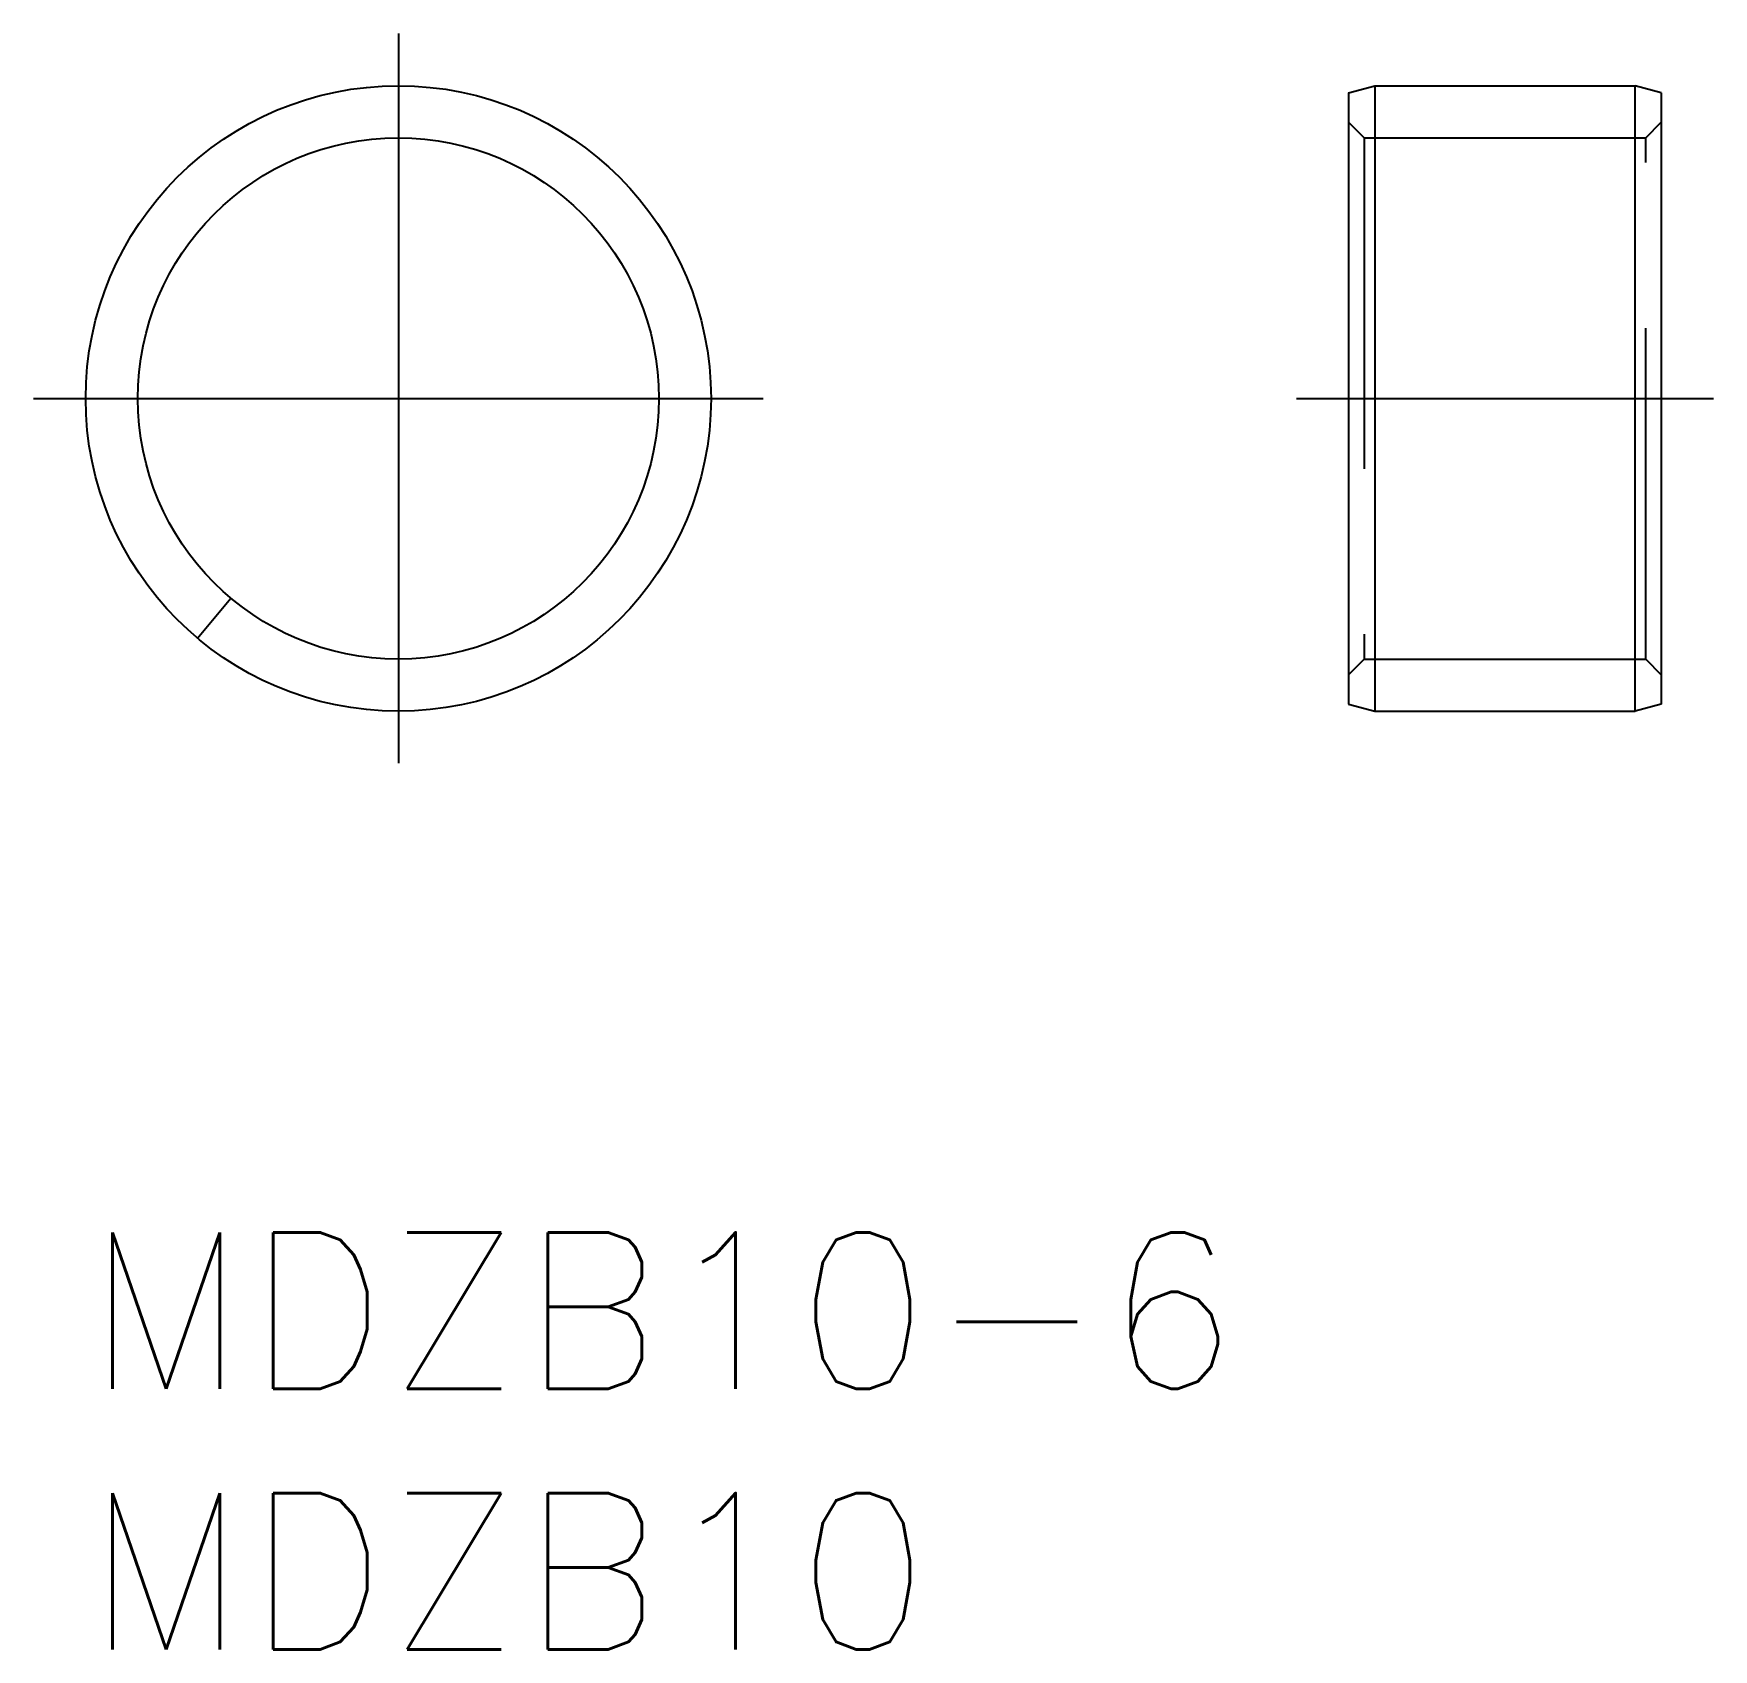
# Model space of a CAD drawing. Extents: x -1 to 31.2, y -8 to 23.
import ezdxf

# ---------------------------------------------------------------- set-up
doc = ezdxf.new("R2010")
doc.units = 0
doc.header["$LTSCALE"] = 0.5
doc.linetypes.add('CENTER', pattern=[50.8, 31.75, -6.35, 6.35, -6.35])
doc.linetypes.add('DASHED', pattern=[19.05, 12.7, -6.35])
for name, color, linetype in [('MSM_CENTER', 1, 'CENTER'), ('MSM_CONTINUOUS', 7, 'CONTINUOUS'), ('MSM_DASHED', 4, 'DASHED'), ('MSM_PART_NUMBER', 7, 'CONTINUOUS')]:
    doc.layers.add(name, color=color, linetype=linetype)
doc.styles.get("Standard").update_dxf_attribs({"font": 'txt.shx', "height": 1, "bigfont": 'bigfont.shx'})

# ---------------------------------------------------------------- blocks, each defined once
blk = doc.blocks.new('*U1')
at = {"layer": 'MSM_PART_NUMBER'}
blk.add_text('MDZB10-6', height=3, dxfattribs=at).set_placement((0, -3))
blk = doc.blocks.new('*U2')
at = {"layer": 'MSM_PART_NUMBER'}
blk.add_text('MDZB10', height=3, dxfattribs=at).set_placement((0, -8))

msp = doc.modelspace()

# ---------------------------------------------------------------- linework, layer by layer
at = {"layer": 'MSM_CENTER'}
for p, q in [((6, 23), (6, 9)), ((-1, 16), (13, 16)), ((23.237, 16), (31.237, 16))]:
    msp.add_line(p, q, dxfattribs=at)
at = {"layer": 'MSM_CONTINUOUS'}
for p, q in [((24.237, 21.866), (24.737, 22)), ((24.737, 22), (29.737, 22)), ((24.737, 22), (24.737, 10)), ((30.237, 21.866), (29.737, 22)), ((29.737, 10), (29.737, 22)), ((24.237, 21.866), (24.237, 10.134)), ((30.237, 21.866), (30.237, 10.134)), ((2.143, 11.404), (2.786, 12.17)), ((24.237, 10.134), (24.737, 10)), ((24.737, 10), (29.737, 10)), ((30.237, 10.134), (29.737, 10))]:
    msp.add_line(p, q, dxfattribs=at)
for radius in [6, 5]:
    msp.add_circle((6, 16), radius, dxfattribs=at)
at = {"layer": 'MSM_DASHED'}
for p, q in [((24.537, 21), (24.237, 21.3)), ((29.937, 21), (30.237, 21.3)), ((24.537, 21), (29.937, 21)), ((24.537, 21), (24.537, 11)), ((29.937, 11), (29.937, 21)), ((24.537, 11), (24.237, 10.7)), ((24.537, 11), (29.937, 11)), ((29.937, 11), (30.237, 10.7))]:
    msp.add_line(p, q, dxfattribs=at)

# ---------------------------------------------------------------- block references
at = {"layer": 'MSM_CONTINUOUS'}
for name in ['*U1', '*U2']:
    msp.add_blockref(name, (0, 0), dxfattribs=at)

doc.saveas('drawing.dxf')
